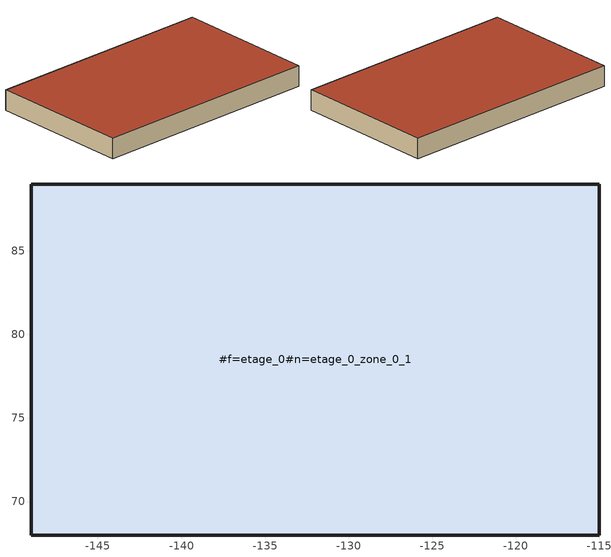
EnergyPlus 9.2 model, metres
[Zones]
#f=etage_0#n=etage_0_zone_0_1
 floor ground: -149,89 -115,89 -115,68 -149,68 z0
 wall outside: -115,89 -149,89 -149,68 -115,68 -115,89 z0:3
 roof outside: -149,68 -115,68 -115,89 -149,89 z3
[Building]
building
[Zone]
#f=etage_0#n=etage_0_zone_0_1: , , , , , , , , 714
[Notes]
Copyright (c) 2020, Openergy development team
http://www.openergy.fr
https://github.com/openergy/opyplus
